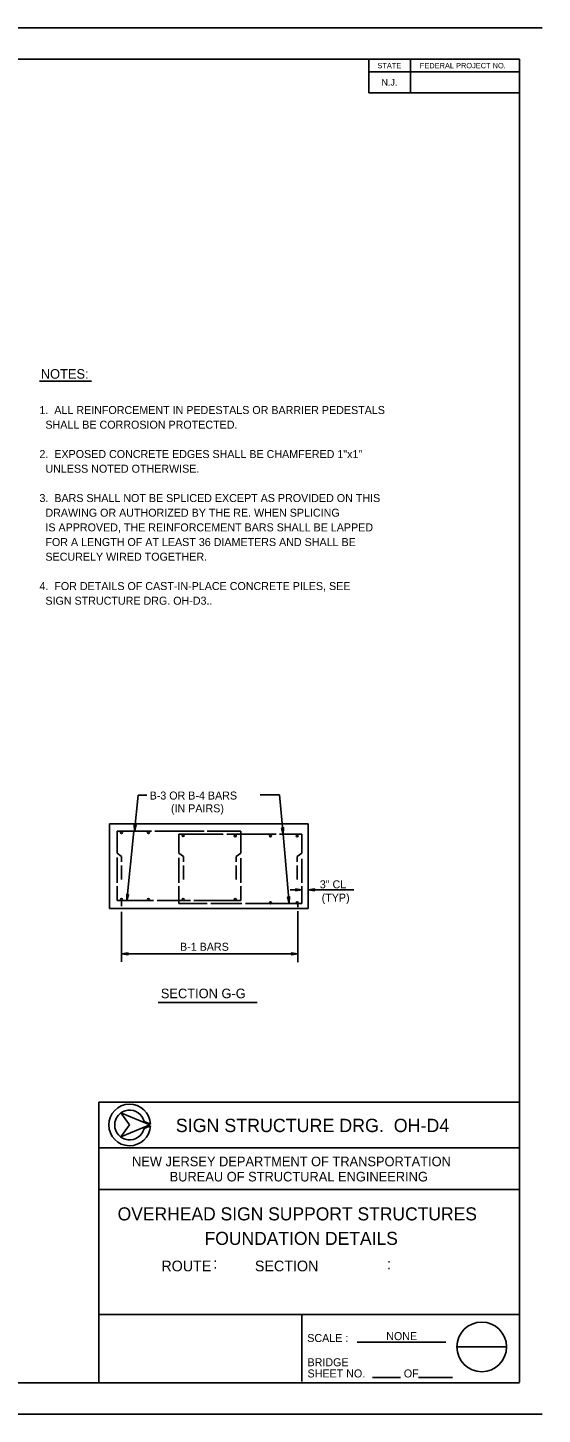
# Model space of a CAD drawing. Extents: x -3 to 26050223, y 0 to 12035012.
# Drawn here: x 52.82 to 68.89, y 0 to 43.33 of the extents above; entities that cross this region are included whole.
import ezdxf

# ---------------------------------------------------------------- set-up
doc = ezdxf.new("R2010")
doc.units = 0
for name, color, linetype in [('1', 7, 'Continuous'), ('2', 7, 'Continuous'), ('39', 7, 'Continuous'), ('61', 7, 'Continuous')]:
    doc.layers.add(name, color=color, linetype=linetype)

msp = doc.modelspace()

# ---------------------------------------------------------------- linework, layer by layer
at = {"layer": '1'}
for p, q in [((68.892, 43.325), (0, 43.325)), ((68.183, 42.342), (3.6, 42.342)), ((68.183, 1.017), (68.183, 42.342)), ((53.183, 32.283), (54.808, 32.283)), ((55.375, 18.45), (61.583, 18.45)), ((55.375, 15.8), (55.375, 18.45)), ((55.375, 18.45), (61.583, 18.45)), ((55.375, 15.8), (55.375, 18.45)), ((55.608, 18.225), (55.608, 17.533)), ((55.608, 18.225), (56.683, 18.225)), ((55.608, 18.225), (55.608, 17.533)), ((55.608, 18.225), (56.683, 18.225)), ((56.783, 18.225), (58.325, 18.225)), ((56.783, 18.225), (58.325, 18.225)), ((58.425, 18.225), (59.475, 18.225)), ((58.425, 18.225), (59.475, 18.225)), ((59.475, 18.225), (59.475, 17.533)), ((59.475, 18.225), (59.475, 17.533)), ((61.583, 18.45), (61.583, 15.8)), ((61.583, 18.45), (61.583, 15.8)), ((57.533, 17.533), (57.533, 18.125)), ((57.533, 18.125), (58.925, 18.125)), ((57.533, 17.533), (57.533, 18.125)), ((57.533, 18.125), (58.925, 18.125)), ((59.033, 18.125), (60.583, 18.125)), ((59.033, 18.125), (60.583, 18.125)), ((60.683, 18.125), (61.383, 18.125)), ((60.683, 18.125), (61.383, 18.125)), ((61.383, 18.125), (61.383, 17.533)), ((61.383, 18.125), (61.383, 17.533)), ((55.608, 17.533), (55.75, 17.433)), ((55.608, 17.533), (55.75, 17.433)), ((55.608, 16.608), (55.608, 17.4)), ((55.608, 16.608), (55.608, 17.4)), ((55.75, 17.433), (55.75, 17.258)), ((55.75, 17.433), (55.75, 17.258)), ((57.533, 17.533), (57.683, 17.433)), ((57.533, 17.533), (57.683, 17.433)), ((57.533, 16.608), (57.533, 17.383)), ((57.533, 16.608), (57.533, 17.383)), ((57.683, 17.433), (57.683, 17.258)), ((57.683, 17.433), (57.683, 17.258)), ((59.475, 17.533), (59.325, 17.433)), ((59.475, 17.533), (59.325, 17.433)), ((59.325, 17.433), (59.325, 17.258)), ((59.325, 17.433), (59.325, 17.258)), ((59.475, 17.375), (59.475, 16.608)), ((59.475, 17.375), (59.475, 16.608)), ((61.383, 17.533), (61.233, 17.433)), ((61.383, 17.533), (61.233, 17.433)), ((61.233, 17.433), (61.233, 17.258)), ((61.233, 17.433), (61.233, 17.258)), ((61.383, 17.358), (61.383, 16.608)), ((61.383, 17.358), (61.383, 16.608)), ((55.75, 17.15), (55.75, 16.708)), ((55.75, 17.15), (55.75, 16.708)), ((57.683, 17.15), (57.683, 16.708)), ((57.683, 17.15), (57.683, 16.708)), ((59.325, 17.15), (59.325, 16.708)), ((59.325, 17.15), (59.325, 16.708)), ((61.233, 17.15), (61.233, 16.708)), ((61.233, 17.15), (61.233, 16.708)), ((55.608, 16.05), (55.608, 16.5)), ((55.608, 16.05), (55.608, 16.5)), ((57.533, 15.958), (57.533, 16.5)), ((57.533, 15.958), (57.533, 16.5)), ((59.475, 16.5), (59.475, 16.05)), ((59.475, 16.5), (59.475, 16.05)), ((61.383, 16.5), (61.383, 15.958)), ((61.383, 16.5), (61.383, 15.958)), ((56.75, 16.05), (55.608, 16.05)), ((56.75, 16.05), (55.608, 16.05)), ((55.75, 16.05), (55.75, 15.875)), ((57.9, 16.05), (56.858, 16.05)), ((57.9, 16.05), (56.858, 16.05)), ((59.475, 16.05), (58.008, 16.05)), ((59.475, 16.05), (58.008, 16.05)), ((61.583, 15.8), (55.375, 15.8)), ((61.583, 15.8), (55.375, 15.8)), ((55.75, 15.7), (55.75, 14.142)), ((58.425, 15.958), (57.533, 15.958)), ((58.425, 15.958), (57.533, 15.958)), ((59.508, 15.958), (58.533, 15.958)), ((59.508, 15.958), (58.533, 15.958)), ((61.383, 15.958), (59.625, 15.958)), ((61.383, 15.958), (59.625, 15.958)), ((61.25, 15.958), (61.25, 15.85)), ((61.25, 15.725), (61.25, 14.158)), ((56.633, 9.042), (55.725, 9.417)), ((55.725, 9.417), (56.633, 9.042)), ((56.633, 9.042), (55.725, 9.417)), ((55.725, 9.417), (55.992, 9.042)), ((56.633, 9.042), (55.725, 9.417)), ((55.725, 9.417), (55.992, 9.042)), ((56.458, 9.15), (56.45, 9.15)), ((56.65, 9.067), (56.458, 9.15)), ((55.992, 9.042), (55.725, 8.667)), ((55.725, 8.667), (56.633, 9.042)), ((55.992, 9.042), (55.725, 8.667)), ((55.725, 8.667), (56.633, 9.042)), ((56.458, 8.933), (56.65, 9.017)), ((3.6, 0.983), (68.183, 0.983)), ((63.583, 1.15), (64.467, 1.15)), ((65.025, 1.15), (66.092, 1.15)), ((68.892, 0), (0, 0))]:
    msp.add_line(p, q, dxfattribs=at)
for centre in [(55.746, 18.176), (55.746, 18.176), (56.586, 18.176), (56.586, 18.176), (57.672, 18.088), (57.672, 18.088), (59.301, 18.078), (59.301, 18.078), (60.398, 18.078), (60.398, 18.078), (61.237, 18.078), (61.237, 18.078), (55.746, 16.083), (55.746, 16.083), (56.586, 16.083), (56.586, 16.083), (57.672, 16.083), (57.672, 16.083), (59.301, 16.083), (59.301, 16.083), (60.398, 15.984), (60.398, 15.984), (61.237, 15.984), (61.237, 15.984)]:
    msp.add_circle(centre, 0.0316, dxfattribs=at)
for radius, start, end in [(0.65, 2.2139, 357.7861), (0.467, 13.6941, 346.3059)]:
    msp.add_arc((56.001, 9.04), radius, start, end, dxfattribs=at)
at = {"layer": '2'}
for p, q in [((56.15, 18.225), (56.267, 19.35)), ((56.267, 19.35), (56.542, 19.35)), ((60.075, 19.358), (60.683, 19.358)), ((60.8, 18.125), (60.683, 19.358)), ((55.917, 16.05), (56.133, 18.225)), ((60.983, 15.975), (60.8, 18.125)), ((61.017, 16.383), (61.383, 16.383)), ((61.583, 16.383), (63.008, 16.383)), ((55.75, 15.975), (55.75, 15.875)), ((55.75, 15.7), (55.75, 14.158)), ((61.25, 15.908), (61.25, 15.85)), ((61.25, 15.725), (61.25, 14.125)), ((55.75, 14.383), (61.25, 14.383)), ((56.892, 12.867), (59.983, 12.867))]:
    msp.add_line(p, q, dxfattribs=at)
at = {"layer": '39'}
for p, q in [((3.6, 42.342), (68.183, 42.342)), ((58.992, 42.342), (68.183, 42.342)), ((68.183, 41.25), (68.183, 42.342)), ((55.033, 1), (55.033, 9.75)), ((55.033, 9.75), (68.183, 9.75)), ((68.183, 9.75), (68.183, 1)), ((56.633, 9.042), (55.725, 9.417)), ((55.725, 9.417), (55.992, 9.042)), ((55.992, 9.042), (55.725, 8.667)), ((55.725, 8.667), (56.633, 9.042)), ((55.033, 8.325), (68.183, 8.325)), ((55.033, 7.025), (68.183, 7.025)), ((55.033, 3.117), (68.183, 3.117)), ((61.383, 3.117), (68.183, 3.117)), ((61.383, 1.025), (61.383, 3.117)), ((61.383, 1.025), (61.383, 3.117)), ((61.383, 3.117), (68.183, 3.117)), ((63.108, 2.25), (65.875, 2.25)), ((67.775, 2.108), (66.225, 2.108))]:
    msp.add_line(p, q, dxfattribs=at)
for points in [[(56.167, 18.408), (56.2, 18.417), (56.15, 18.225), (56.142, 18.425)], [(56.167, 18.408), (56.2, 18.417), (56.15, 18.225), (56.142, 18.425)], [(60.783, 18.308), (60.808, 18.325), (60.8, 18.125), (60.75, 18.317)], [(60.783, 18.308), (60.808, 18.325), (60.8, 18.125), (60.75, 18.317)], [(55.933, 16.233), (55.967, 16.242), (55.917, 16.05), (55.908, 16.25)], [(60.967, 16.158), (60.992, 16.175), (60.983, 15.975), (60.933, 16.167)], [(60.967, 16.158), (60.992, 16.175), (60.983, 15.975), (60.933, 16.167)], [(61.2, 16.383), (61.183, 16.417), (61.383, 16.383), (61.183, 16.358)], [(61.767, 16.383), (61.783, 16.358), (61.583, 16.383), (61.783, 16.417)], [(55.933, 14.383), (55.95, 14.358), (55.75, 14.383), (55.95, 14.417)], [(61.067, 14.383), (61.05, 14.417), (61.25, 14.383), (61.05, 14.358)]]:
    msp.add_lwpolyline(points, close=True, dxfattribs=at)
msp.add_circle((67.001, 2.106), 0.775, dxfattribs=at)
at = {"layer": '61'}
for p, q in [((63.475, 42.342), (63.475, 41.292)), ((64.775, 42.342), (64.775, 41.292)), ((68.183, 41.942), (63.475, 41.942)), ((68.183, 41.292), (63.475, 41.292))]:
    msp.add_line(p, q, dxfattribs=at)

# ---------------------------------------------------------------- texts
at = {"layer": '1'}
for s, p in [('B-3 OR B-4 BARS', (56.625, 19.208)), ('(IN PAIRS)', (57.292, 18.808)), ('3" CL', (61.942, 16.433)), ('(TYP)', (62, 16.017)), ('B-1 BARS', (57.575, 14.483))]:
    msp.add_text(s, height=0.25, dxfattribs=at).set_placement(p)
at = {"layer": '2'}
for s, height, p in [('NOTES:', 0.3, (53.225, 32.358)), ('1.  ALL REINFORCEMENT IN PEDESTALS OR BARRIER PEDESTALS', 0.25, (53.183, 31.254)), ('  SHALL BE CORROSION PROTECTED.', 0.25, (53.183, 30.796)), ('2.  EXPOSED CONCRETE EDGES SHALL BE CHAMFERED 1"x1"', 0.25, (53.183, 29.879)), ('  UNLESS NOTED OTHERWISE.', 0.25, (53.183, 29.421)), ('3.  BARS SHALL NOT BE SPLICED EXCEPT AS PROVIDED ON THIS', 0.25, (53.183, 28.504)), ('  DRAWING OR AUTHORIZED BY THE RE. WHEN SPLICING', 0.25, (53.183, 28.046)), ('  IS APPROVED, THE REINFORCEMENT BARS SHALL BE LAPPED ', 0.25, (53.183, 27.587)), ('  FOR A LENGTH OF AT LEAST 36 DIAMETERS AND SHALL BE', 0.25, (53.183, 27.129)), ('  SECURELY WIRED TOGETHER.', 0.25, (53.183, 26.671)), ('4.  FOR DETAILS OF CAST-IN-PLACE CONCRETE PILES, SEE', 0.25, (53.183, 25.754)), ('  SIGN STRUCTURE DRG. OH-D3..', 0.25, (53.183, 25.296)), ('SECTION G-G', 0.3, (56.975, 13)), ('OVERHEAD SIGN SUPPORT STRUCTURES', 0.40835, (55.625, 6.058)), ('FOUNDATION DETAILS', 0.40835, (58.342, 5.292))]:
    msp.add_text(s, height=height, dxfattribs=at).set_placement(p)
at = {"layer": '39'}
for s, height, p in [('SIGN STRUCTURE DRG.  OH-D4', 0.41665, (57.442, 8.817)), ('NEW JERSEY DEPARTMENT OF TRANSPORTATION', 0.29995, (56.075, 7.75)), ('BUREAU OF STRUCTURAL ENGINEERING', 0.3, (57.25, 7.275)), ('ROUTE           SECTION', 0.33335, (56.992, 4.467)), (':', 0.333, (58.617, 4.55)), (':', 0.333, (64.042, 4.533)), ('SCALE :', 0.25, (61.55, 2.258)), ('SCALE :', 0.25, (61.55, 2.258)), ('SCALE :', 0.25, (61.55, 2.258)), ('NONE', 0.25, (64.017, 2.317)), ('BRIDGE', 0.25, (61.558, 1.5)), ('BRIDGE', 0.25, (61.558, 1.5)), ('BRIDGE', 0.25, (61.558, 1.5)), ('SHEET NO.', 0.25, (61.558, 1.15)), ('SHEET NO.', 0.25, (61.558, 1.15)), ('SHEET NO.', 0.25, (61.558, 1.15)), ('OF', 0.25, (64.567, 1.15))]:
    msp.add_text(s, height=height, dxfattribs=at).set_placement(p)
at = {"layer": '61'}
for s, height, p in [('STATE', 0.1675, (63.742, 42.058)), ('FEDERAL PROJECT NO.', 0.1675, (65.067, 42.058)), ('N.J.', 0.2094, (63.867, 41.517))]:
    msp.add_text(s, height=height, dxfattribs=at).set_placement(p)

doc.saveas('drawing.dxf')
